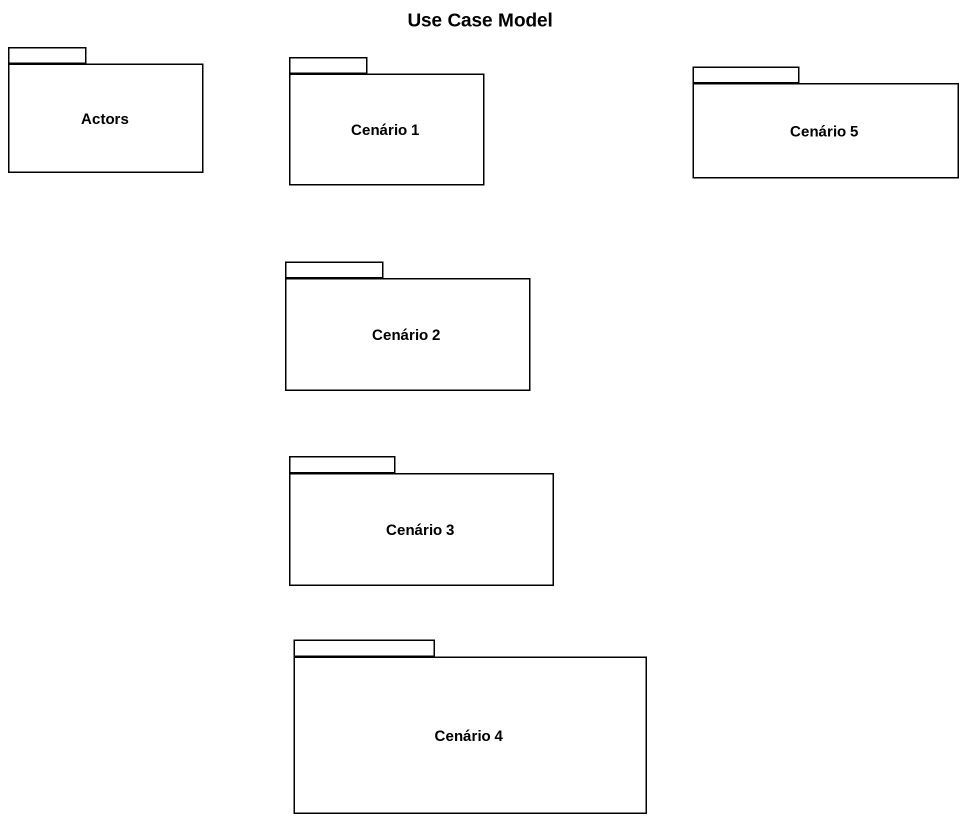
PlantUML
@startuml
title Use Case Model
package Actors {
}
package "Cenário 1" as Cenário_1 {
}
package "Cenário 5" as Cenário_5 {
}
package "Cenário 2" as Cenário_2 {
}
package "Cenário 3" as Cenário_3 {
}
package "Cenário 4" as Cenário_4 {
}
@enduml
